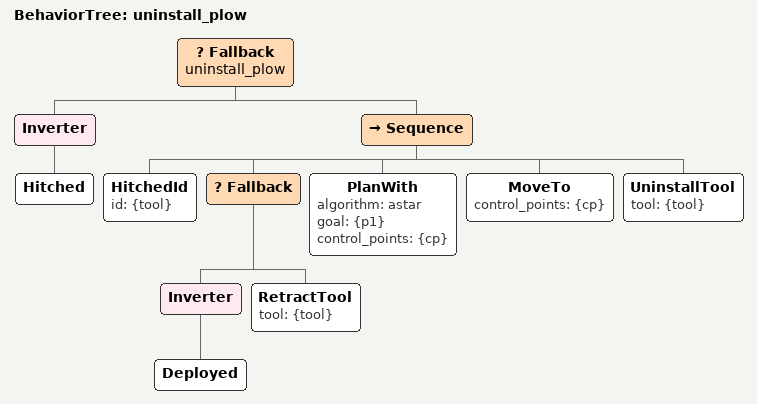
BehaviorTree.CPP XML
<?xml version="1.0"?>
<root BTCPP_format="4">
  <BehaviorTree ID="uninstall_plow">
    <Fallback name="uninstall_plow">
      <Inverter><Hitched/></Inverter>
      <Sequence>
        <HitchedId id="{tool}"/>
        <Fallback>
          <Inverter><Deployed/></Inverter>
          <RetractTool tool="{tool}"/>
        </Fallback>
        <PlanWith algorithm="astar" goal="{p1}" control_points="{cp}"/>
        <MoveTo control_points="{cp}"/>
        <UninstallTool tool="{tool}"/>
      </Sequence>
    </Fallback>
  </BehaviorTree>

</root>
